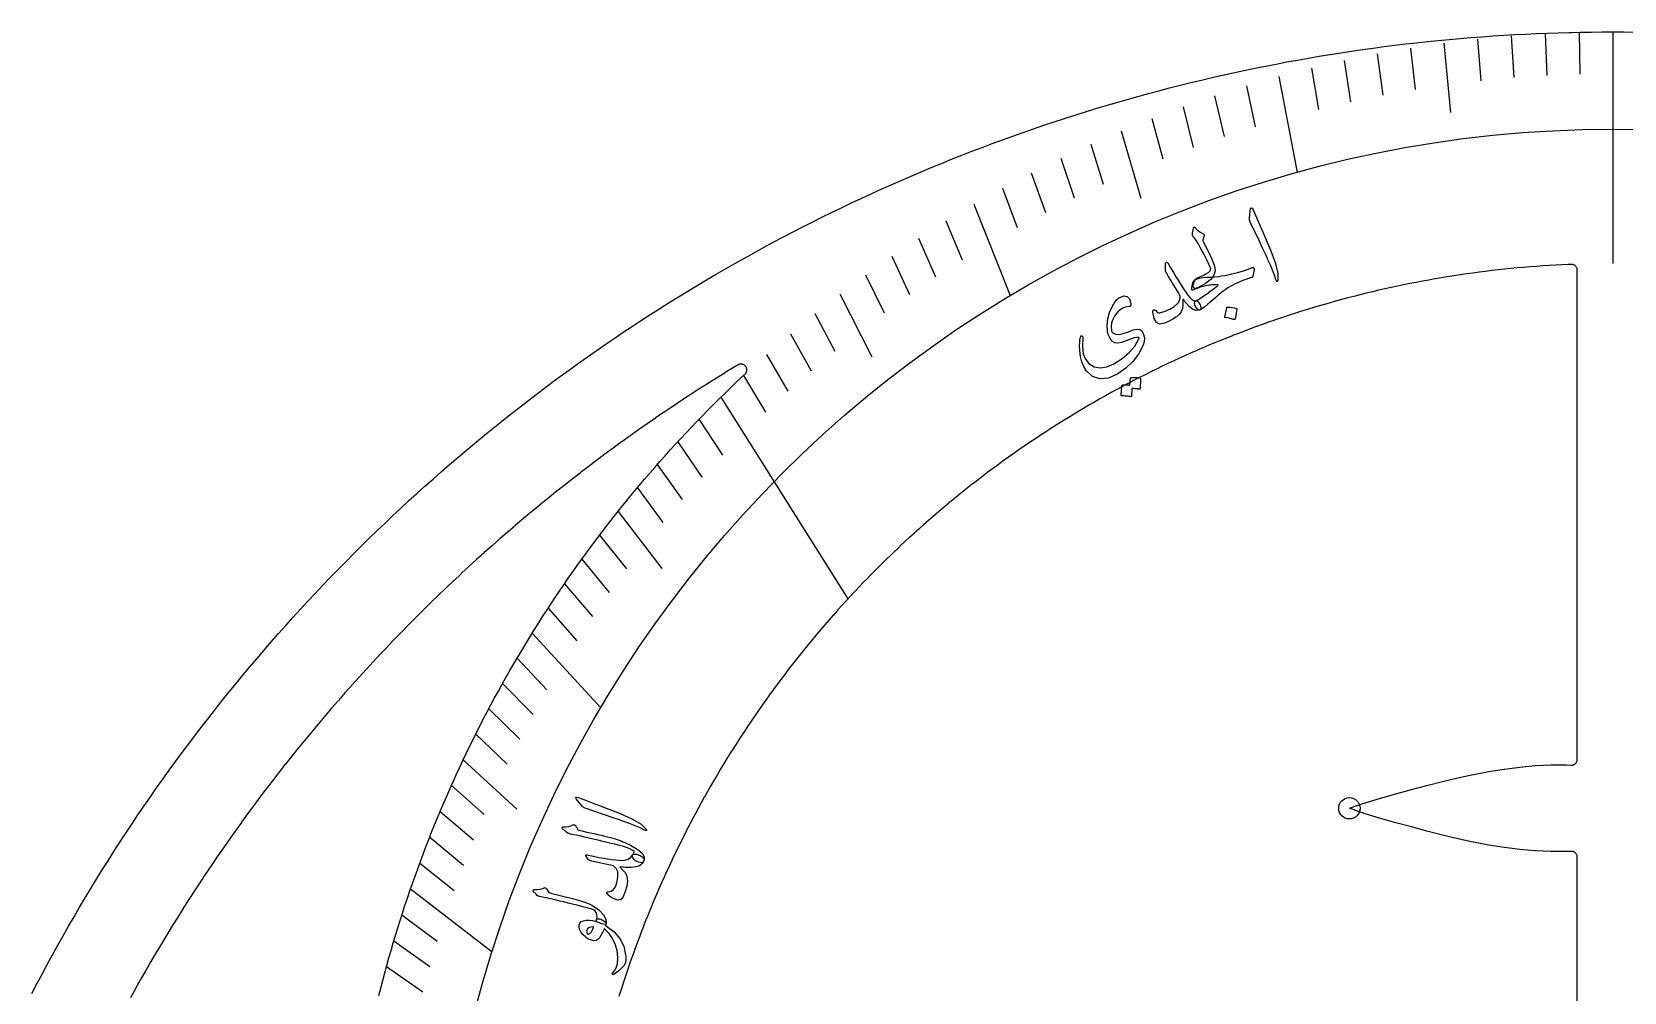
# Model space of a CAD drawing. Header units: millimetres. Extents: x -76 to 76, y -76 to 76.
# Drawn here: x -67.9 to 0.5, y 35.3 to 76.5 of the extents above; entities that cross this region are included whole.
import ezdxf

# ---------------------------------------------------------------- set-up
doc = ezdxf.new("R2010")
doc.units = ezdxf.units.MM
for name, color, linetype in [('CUT_INNER', 6, 'Continuous'), ('CUT_OUTER', 1, 'Continuous'), ('ENGRAVE', 7, 'Continuous'), ('ENGRAVE_FINE', 8, 'Continuous'), ('TEXT', 5, 'Continuous')]:
    doc.layers.add(name, color=color, linetype=linetype)

msp = doc.modelspace()

# ---------------------------------------------------------------- linework, layer by layer
at = {"layer": 'CUT_INNER'}
for points in [[(-1.53, 21.3187), (-1.53, 41.0762), (-1.5313, 41.1015), (-1.5351, 41.1265), (-1.5414, 41.151), (-1.5502, 41.1747), (-1.5613, 41.1974), (-1.5747, 41.2189), (-1.5902, 41.2389), (-1.6076, 41.2572), (-1.6267, 41.2737), (-1.6475, 41.2882), (-1.6696, 41.3005), (-1.6928, 41.3105), (-1.7169, 41.3181), (-1.7417, 41.3233), (-1.7668, 41.3259), (-1.7921, 41.3259), (-2.0001, 41.3158), (-2.0063, 41.3157), (-2.6656, 41.3162), (-2.6713, 41.3163), (-3.331, 41.3472), (-3.3363, 41.3476), (-3.9965, 41.4065), (-4.0012, 41.407), (-4.662, 41.4913), (-4.6661, 41.4919), (-5.3275, 41.5988), (-5.3311, 41.5995), (-5.993, 41.7261), (-5.996, 41.7267), (-6.6585, 41.8701), (-6.6609, 41.8707), (-7.324, 42.0278), (-7.3259, 42.0282), (-7.9895, 42.1961), (-7.9909, 42.1965), (-8.6544, 42.3724), (-9.3198, 42.5547), (-9.9852, 42.742), (-9.9865, 42.7424), (-10.6474, 42.9361), (-10.6546, 42.9384), (-11.3102, 43.174), (-11.3154, 43.1762), (-11.3102, 43.1783), (-10.6546, 43.414), (-10.6474, 43.4163), (-9.9865, 43.6099), (-9.9852, 43.6103), (-9.3214, 43.7972), (-8.6564, 43.9794), (-7.9909, 44.1558), (-7.9895, 44.1562), (-7.3259, 44.3241), (-7.324, 44.3246), (-6.6609, 44.4817), (-6.6585, 44.4822), (-5.996, 44.6256), (-5.993, 44.6262), (-5.3311, 44.7529), (-5.3275, 44.7535), (-4.6661, 44.8605), (-4.662, 44.8611), (-4.0012, 44.9454), (-3.9965, 44.9459), (-3.3363, 45.0048), (-3.331, 45.0051), (-2.6713, 45.036), (-2.6656, 45.0362), (-2.0063, 45.0367), (-2.0001, 45.0365), (-1.7921, 45.0264), (-1.7668, 45.0265), (-1.7417, 45.0291), (-1.7169, 45.0342), (-1.6928, 45.0418), (-1.6696, 45.0518), (-1.6475, 45.0641), (-1.6267, 45.0786), (-1.6076, 45.0951), (-1.5902, 45.1134), (-1.5747, 45.1335), (-1.5613, 45.1549), (-1.5502, 45.1776), (-1.5414, 45.2014), (-1.5351, 45.2259), (-1.5313, 45.2509), (-1.53, 45.2761), (-1.53, 66.2691), (-1.5313, 66.2943), (-1.535, 66.3191), (-1.5413, 66.3435), (-1.55, 66.3671), (-1.561, 66.3897), (-1.5742, 66.4111), (-1.5895, 66.4311), (-1.6068, 66.4494), (-1.6258, 66.4659), (-1.6463, 66.4804), (-1.6682, 66.4928), (-1.6913, 66.5029), (-1.7152, 66.5106), (-1.7398, 66.5159), (-1.7648, 66.5187), (-1.79, 66.5189), (-1.9183, 66.5138), (-1.9199, 66.5137), (-2.1923, 66.5012), (-2.1938, 66.5011), (-2.4662, 66.4869), (-2.4677, 66.4868), (-2.7399, 66.4709), (-2.7415, 66.4708), (-3.0136, 66.4533), (-3.0151, 66.4532), (-3.2872, 66.434), (-3.2887, 66.4338), (-3.5606, 66.4129), (-3.5621, 66.4128), (-3.8339, 66.3903), (-3.8354, 66.3901), (-4.1071, 66.3659), (-4.1086, 66.3658), (-4.3801, 66.3399), (-4.3816, 66.3397), (-4.6529, 66.3121), (-4.6544, 66.312), (-4.9256, 66.2828), (-4.9271, 66.2826), (-5.1981, 66.2517), (-5.1996, 66.2515), (-5.4703, 66.219), (-5.4719, 66.2188), (-5.7424, 66.1846), (-5.7439, 66.1844), (-6.0143, 66.1485), (-6.0158, 66.1483), (-6.2859, 66.1108), (-6.2874, 66.1105), (-6.5573, 66.0714), (-6.5588, 66.0711), (-6.8285, 66.0303), (-6.83, 66.0301), (-7.0993, 65.9876), (-7.1009, 65.9873), (-7.37, 65.9432), (-7.3715, 65.9429), (-7.6403, 65.8971), (-7.6418, 65.8969), (-7.9104, 65.8494), (-7.9119, 65.8491), (-8.1801, 65.8), (-8.1817, 65.7998), (-8.4496, 65.749), (-8.4511, 65.7487), (-8.7187, 65.6964), (-8.7202, 65.6961), (-8.9875, 65.642), (-8.989, 65.6417), (-9.256, 65.5861), (-9.2575, 65.5857), (-9.5241, 65.5284), (-9.5256, 65.5281), (-9.7919, 65.4692), (-9.7934, 65.4688), (-10.0593, 65.4083), (-10.0608, 65.4079), (-10.3263, 65.3457), (-10.3278, 65.3454), (-10.5929, 65.2816), (-10.5944, 65.2812), (-10.8592, 65.2157), (-10.8607, 65.2154), (-11.125, 65.1483), (-11.1265, 65.1479), (-11.3904, 65.0792), (-11.3919, 65.0788), (-11.6554, 65.0085), (-11.6568, 65.0081), (-11.9199, 64.9362), (-11.9214, 64.9358), (-12.184, 64.8622), (-12.1855, 64.8618), (-12.4476, 64.7867), (-12.4491, 64.7862), (-12.7108, 64.7095), (-12.7122, 64.709), (-12.9734, 64.6307), (-12.9749, 64.6302), (-13.2356, 64.5503), (-13.2371, 64.5498), (-13.4973, 64.4683), (-13.4988, 64.4678), (-13.7585, 64.3846), (-13.76, 64.3842), (-14.0192, 64.2994), (-14.0206, 64.2989), (-14.2793, 64.2126), (-14.2808, 64.2121), (-14.5389, 64.1242), (-14.5404, 64.1237), (-14.798, 64.0342), (-14.7994, 64.0337), (-15.0564, 63.9426), (-15.0579, 63.9421), (-15.3144, 63.8494), (-15.3158, 63.8489), (-15.5717, 63.7547), (-15.5732, 63.7541), (-15.8285, 63.6583), (-15.8299, 63.6578), (-16.0847, 63.5604), (-16.0861, 63.5599), (-16.3402, 63.4609), (-16.3417, 63.4604), (-16.5952, 63.3599), (-16.5966, 63.3593), (-16.8495, 63.2573), (-16.8509, 63.2567), (-17.1032, 63.1531), (-17.1046, 63.1525), (-17.3562, 63.0474), (-17.3576, 63.0468), (-17.6086, 62.9401), (-17.61, 62.9395), (-17.8604, 62.8313), (-17.8618, 62.8307), (-18.1114, 62.7209), (-18.1128, 62.7203), (-18.3618, 62.609), (-18.3632, 62.6084), (-18.6115, 62.4956), (-18.6129, 62.495), (-18.8605, 62.3807), (-18.8618, 62.38), (-19.1087, 62.2642), (-19.1101, 62.2635), (-19.3563, 62.1462), (-19.3577, 62.1455), (-19.6031, 62.0266), (-19.6045, 62.026), (-19.8492, 61.9056), (-19.8506, 61.9049), (-20.0945, 61.783), (-20.0959, 61.7824), (-20.3391, 61.659), (-20.3405, 61.6583), (-20.5829, 61.5334), (-20.5843, 61.5327), (-20.826, 61.4064), (-20.8273, 61.4057), (-21.0682, 61.2779), (-21.0696, 61.2771), (-21.3097, 61.1479), (-21.311, 61.1471), (-21.5504, 61.0164), (-21.5517, 61.0156), (-21.7902, 60.8834), (-21.7915, 60.8826), (-22.0292, 60.749), (-22.0306, 60.7482), (-22.2674, 60.6131), (-22.2688, 60.6123), (-22.5048, 60.4757), (-22.5061, 60.4749), (-22.7413, 60.3369), (-22.7426, 60.3361), (-22.977, 60.1966), (-22.9783, 60.1958), (-23.2118, 60.0549), (-23.2131, 60.0541), (-23.4457, 59.9118), (-23.447, 59.911), (-23.6787, 59.7672), (-23.68, 59.7664), (-23.9109, 59.6212), (-23.9122, 59.6204), (-24.1421, 59.4738), (-24.1434, 59.4729), (-24.3725, 59.3249), (-24.3737, 59.3241), (-24.6019, 59.1747), (-24.6032, 59.1738), (-24.8304, 59.023), (-24.8316, 59.0222), (-25.0579, 58.87), (-25.0592, 58.8691), (-25.2845, 58.7155), (-25.2858, 58.7146), (-25.5102, 58.5597), (-25.5115, 58.5588), (-25.7349, 58.4025), (-25.7362, 58.4016), (-25.9586, 58.2439), (-25.9599, 58.243), (-26.1814, 58.0839), (-26.1826, 58.083), (-26.4032, 57.9226), (-26.4044, 57.9217), (-26.6239, 57.7599), (-26.6252, 57.759), (-26.8437, 57.5958), (-26.8449, 57.5949), (-27.0625, 57.4305), (-27.0637, 57.4295), (-27.2802, 57.2637), (-27.2814, 57.2628), (-27.4969, 57.0957), (-27.4982, 57.0947), (-27.7126, 56.9263), (-27.7138, 56.9254), (-27.9273, 56.7556), (-27.9285, 56.7546), (-28.1409, 56.5836), (-28.142, 56.5826), (-28.3534, 56.4103), (-28.3546, 56.4093), (-28.5648, 56.2356), (-28.566, 56.2347), (-28.7752, 56.0597), (-28.7764, 56.0587), (-28.9845, 55.8825), (-28.9857, 55.8815), (-29.1927, 55.704), (-29.1939, 55.703), (-29.3999, 55.5243), (-29.401, 55.5233), (-29.6059, 55.3432), (-29.607, 55.3422), (-29.8107, 55.161), (-29.8119, 55.1599), (-30.0145, 54.9774), (-30.0157, 54.9764), (-30.2172, 54.7926), (-30.2183, 54.7916), (-30.4187, 54.6066), (-30.4198, 54.6056), (-30.619, 54.4193), (-30.6201, 54.4183), (-30.8182, 54.2309), (-30.8193, 54.2298), (-31.0163, 54.0411), (-31.0174, 54.0401), (-31.2131, 53.8502), (-31.2142, 53.8492), (-31.4088, 53.6581), (-31.4099, 53.657), (-31.6033, 53.4648), (-31.6044, 53.4637), (-31.7967, 53.2703), (-31.7977, 53.2692), (-31.9888, 53.0746), (-31.9899, 53.0735), (-32.1797, 52.8777), (-32.1808, 52.8766), (-32.3694, 52.6797), (-32.3705, 52.6786), (-32.5579, 52.4805), (-32.559, 52.4794), (-32.7452, 52.2801), (-32.7462, 52.279), (-32.9312, 52.0786), (-32.9323, 52.0775), (-33.116, 51.876), (-33.1171, 51.8749), (-33.2996, 51.6723), (-33.3006, 51.6711), (-33.4819, 51.4674), (-33.4829, 51.4662), (-33.6629, 51.2614), (-33.6639, 51.2602), (-33.8427, 51.0543), (-33.8437, 51.0531), (-34.0212, 50.8461), (-34.0222, 50.8449), (-34.1984, 50.6368), (-34.1994, 50.6356), (-34.3743, 50.4264), (-34.3753, 50.4252), (-34.5489, 50.2149), (-34.5499, 50.2137), (-34.7223, 50.0024), (-34.7232, 50.0012), (-34.8943, 49.7888), (-34.8952, 49.7876), (-35.065, 49.5742), (-35.0659, 49.573), (-35.2344, 49.3585), (-35.2353, 49.3573), (-35.4024, 49.1418), (-35.4034, 49.1406), (-35.5692, 48.9241), (-35.5701, 48.9228), (-35.7346, 48.7053), (-35.7355, 48.7041), (-35.8986, 48.4855), (-35.8995, 48.4843), (-36.0613, 48.2648), (-36.0622, 48.2635), (-36.2226, 48.043), (-36.2235, 48.0418), (-36.3826, 47.8203), (-36.3835, 47.819), (-36.5412, 47.5965), (-36.5421, 47.5953), (-36.6984, 47.3718), (-36.6993, 47.3706), (-36.8543, 47.1462), (-36.8552, 47.1449), (-37.0087, 46.9196), (-37.0096, 46.9183), (-37.1618, 46.692), (-37.1627, 46.6907), (-37.3135, 46.4635), (-37.3143, 46.4622), (-37.4637, 46.2341), (-37.4646, 46.2328), (-37.6126, 46.0038), (-37.6134, 46.0025), (-37.76, 45.7725), (-37.7608, 45.7712), (-37.906, 45.5404), (-37.9068, 45.5391), (-38.0506, 45.3074), (-38.0514, 45.3061), (-38.1938, 45.0734), (-38.1946, 45.0721), (-38.3355, 44.8387), (-38.3363, 44.8373), (-38.4757, 44.603), (-38.4765, 44.6017), (-38.6146, 44.3665), (-38.6153, 44.3652), (-38.7519, 44.1291), (-38.7527, 44.1278), (-38.8878, 43.8909), (-38.8886, 43.8896), (-39.0223, 43.6519), (-39.023, 43.6506), (-39.1553, 43.4121), (-39.156, 43.4107), (-39.2868, 43.1714), (-39.2875, 43.1701), (-39.4168, 42.9299), (-39.4175, 42.9286), (-39.5453, 42.6877), (-39.546, 42.6863), (-39.6724, 42.4447), (-39.6731, 42.4433), (-39.7979, 42.2008), (-39.7986, 42.1995), (-39.922, 41.9563), (-39.9227, 41.9549), (-40.0445, 41.7109), (-40.0452, 41.7096), (-40.1656, 41.4648), (-40.1663, 41.4635), (-40.2851, 41.218), (-40.2858, 41.2166), (-40.4031, 40.9705), (-40.4038, 40.9691), (-40.5196, 40.7222), (-40.5203, 40.7208), (-40.6346, 40.4732), (-40.6353, 40.4718), (-40.7481, 40.2235), (-40.7487, 40.2221), (-40.86, 39.9732), (-40.8606, 39.9718), (-40.9703, 39.7221), (-40.9709, 39.7207), (-41.0792, 39.4704), (-41.0798, 39.469), (-41.1864, 39.218), (-41.187, 39.2166), (-41.2922, 38.965), (-41.2928, 38.9635), (-41.3963, 38.7113), (-41.3969, 38.7099), (-41.499, 38.457), (-41.4995, 38.4555), (-41.6, 38.202), (-41.6006, 38.2006), (-41.6995, 37.9465), (-41.7001, 37.945), (-41.7974, 37.6903), (-41.798, 37.6889), (-41.8938, 37.4335), (-41.8943, 37.4321), (-41.9885, 37.1762), (-41.9891, 37.1747), (-42.0817, 36.9183), (-42.0822, 36.9168), (-42.1733, 36.6598), (-42.1738, 36.6583), (-42.2633, 36.4007), (-42.2638, 36.3993), (-42.3517, 36.1411), (-42.3522, 36.1397), (-42.4386, 35.881), (-42.4391, 35.8795), (-42.5238, 35.6203), (-42.5243, 35.6189), (-42.6074, 35.3591), (-42.6079, 35.3577), (-42.6895, 35.0974)], [(-53.0023, 35.136), (-52.9199, 35.4609), (-52.8354, 35.7854), (-52.749, 36.1093), (-52.6606, 36.4327), (-52.5702, 36.7556), (-52.4778, 37.0778), (-52.3834, 37.3996), (-52.2871, 37.7207), (-52.1888, 38.0412), (-52.0885, 38.3611), (-51.9863, 38.6804), (-51.8821, 38.9991), (-51.776, 39.3171), (-51.6679, 39.6345), (-51.5579, 39.9512), (-51.4459, 40.2672), (-51.332, 40.5825), (-51.2161, 40.8971), (-51.0984, 41.211), (-50.9787, 41.5242), (-50.857, 41.8366), (-50.7335, 42.1483), (-50.6081, 42.4592), (-50.4807, 42.7693), (-50.3515, 43.0787), (-50.2203, 43.3872), (-50.0873, 43.695), (-49.9524, 44.0019), (-49.8156, 44.308), (-49.6769, 44.6132), (-49.5364, 44.9176), (-49.394, 45.2211), (-49.2497, 45.5238), (-49.1036, 45.8255), (-48.9556, 46.1263), (-48.8058, 46.4263), (-48.6541, 46.7253), (-48.5007, 47.0234), (-48.3453, 47.3205), (-48.1882, 47.6166), (-48.0293, 47.9118), (-47.8685, 48.206), (-47.706, 48.4993), (-47.5416, 48.7915), (-47.3755, 49.0827), (-47.2075, 49.3729), (-47.0378, 49.662), (-46.8664, 49.9501), (-46.6931, 50.2371), (-46.5181, 50.5231), (-46.3414, 50.808), (-46.1629, 51.0918), (-45.9827, 51.3745), (-45.8007, 51.6561), (-45.617, 51.9365), (-45.4316, 52.2159), (-45.2445, 52.4941), (-45.0557, 52.7711), (-44.8652, 53.047), (-44.673, 53.3217), (-44.4791, 53.5952), (-44.2835, 53.8675), (-44.0863, 54.1386), (-43.8874, 54.4085), (-43.6869, 54.6772), (-43.4847, 54.9447), (-43.2809, 55.2109), (-43.0754, 55.4758), (-42.8684, 55.7395), (-42.6597, 56.0019), (-42.4494, 56.263), (-42.2375, 56.5228), (-42.024, 56.7813), (-41.809, 57.0385), (-41.5923, 57.2944), (-41.3741, 57.5489), (-41.1544, 57.8021), (-40.933, 58.0539), (-40.7102, 58.3044), (-40.4858, 58.5535), (-40.2599, 58.8013), (-40.0325, 59.0476), (-39.8036, 59.2925), (-39.5731, 59.5361), (-39.3412, 59.7782), (-39.1078, 60.0188), (-38.8729, 60.2581), (-38.6366, 60.4959), (-38.3988, 60.7322), (-38.1596, 60.9671), (-37.9189, 61.2005), (-37.6768, 61.4324), (-37.4333, 61.6629), (-37.2759, 61.81), (-37.2589, 61.8275), (-37.2437, 61.8466), (-37.2304, 61.8671), (-37.2192, 61.8888), (-37.2102, 61.9115), (-37.2034, 61.935), (-37.1989, 61.959), (-37.1968, 61.9833), (-37.1971, 62.0078), (-37.1998, 62.0321), (-37.2048, 62.056), (-37.2121, 62.0793), (-37.2217, 62.1017), (-37.2335, 62.1232), (-37.2472, 62.1434), (-37.2629, 62.1621), (-37.2803, 62.1792), (-37.2993, 62.1946), (-37.3197, 62.208), (-37.3414, 62.2193), (-37.364, 62.2285), (-37.3874, 62.2355), (-37.4114, 62.2401), (-37.4358, 62.2424), (-37.4602, 62.2422), (-37.4845, 62.2397), (-37.5084, 62.2348), (-37.5318, 62.2276), (-37.5543, 62.2182), (-37.5758, 62.2066), (-37.7435, 62.1054), (-37.7449, 62.1046), (-38.1239, 61.8726), (-38.1252, 61.8718), (-38.5028, 61.6376), (-38.5041, 61.6367), (-38.8803, 61.4001), (-38.8816, 61.3993), (-39.2563, 61.1604), (-39.2576, 61.1596), (-39.6308, 60.9184), (-39.6321, 60.9176), (-40.0039, 60.6741), (-40.0052, 60.6732), (-40.3754, 60.4275), (-40.3767, 60.4266), (-40.7454, 60.1786), (-40.7467, 60.1777), (-41.1139, 59.9275), (-41.1152, 59.9266), (-41.4809, 59.6741), (-41.4821, 59.6732), (-41.8462, 59.4184), (-41.8475, 59.4175), (-42.21, 59.1605), (-42.2113, 59.1596), (-42.5722, 58.9004), (-42.5735, 58.8995), (-42.9328, 58.6381), (-42.9341, 58.6372), (-43.2918, 58.3736), (-43.2931, 58.3726), (-43.6492, 58.1068), (-43.6504, 58.1059), (-44.0049, 57.8379), (-44.0061, 57.837), (-44.359, 57.5668), (-44.3602, 57.5659), (-44.7113, 57.2935), (-44.7126, 57.2926), (-45.0621, 57.0181), (-45.0633, 57.0172), (-45.4111, 56.7406), (-45.4123, 56.7396), (-45.7584, 56.4609), (-45.7596, 56.4599), (-46.1039, 56.179), (-46.1051, 56.178), (-46.4478, 55.8951), (-46.449, 55.8941), (-46.7899, 55.609), (-46.791, 55.608), (-47.1302, 55.3209), (-47.1314, 55.3199), (-47.4688, 55.0307), (-47.4699, 55.0297), (-47.8055, 54.7384), (-47.8067, 54.7373), (-48.1405, 54.444), (-48.1416, 54.443), (-48.4736, 54.1476), (-48.4748, 54.1466), (-48.805, 53.8491), (-48.8061, 53.8481), (-49.1345, 53.5487), (-49.1356, 53.5476), (-49.4621, 53.2462), (-49.4632, 53.2451), (-49.7879, 52.9417), (-49.789, 52.9406), (-50.1118, 52.6352), (-50.1129, 52.6341), (-50.4338, 52.3267), (-50.4349, 52.3256), (-50.7539, 52.0163), (-50.755, 52.0152), (-51.0722, 51.7039), (-51.0732, 51.7028), (-51.3884, 51.3895), (-51.3895, 51.3884), (-51.7028, 51.0732), (-51.7039, 51.0722), (-52.0152, 50.755), (-52.0163, 50.7539), (-52.3256, 50.4349), (-52.3267, 50.4338), (-52.6341, 50.1129), (-52.6352, 50.1118), (-52.9406, 49.789), (-52.9417, 49.7879), (-53.2451, 49.4632), (-53.2462, 49.4621), (-53.5476, 49.1356), (-53.5487, 49.1345), (-53.8481, 48.8061), (-53.8491, 48.805), (-54.1466, 48.4748), (-54.1476, 48.4736), (-54.443, 48.1416), (-54.444, 48.1405), (-54.7373, 47.8067), (-54.7384, 47.8055), (-55.0297, 47.4699), (-55.0307, 47.4688), (-55.3199, 47.1314), (-55.3209, 47.1302), (-55.608, 46.791), (-55.609, 46.7899), (-55.8941, 46.449), (-55.8951, 46.4478), (-56.178, 46.1051), (-56.179, 46.1039), (-56.4599, 45.7596), (-56.4609, 45.7584), (-56.7396, 45.4123), (-56.7406, 45.4111), (-57.0172, 45.0633), (-57.0181, 45.0621), (-57.2926, 44.7126), (-57.2935, 44.7113), (-57.5659, 44.3602), (-57.5668, 44.359), (-57.837, 44.0061), (-57.8379, 44.0049), (-58.1059, 43.6504), (-58.1068, 43.6492), (-58.3726, 43.2931), (-58.3736, 43.2918), (-58.6372, 42.9341), (-58.6381, 42.9328), (-58.8995, 42.5735), (-58.9004, 42.5722), (-59.1596, 42.2113), (-59.1605, 42.21), (-59.4175, 41.8475), (-59.4184, 41.8462), (-59.6732, 41.4821), (-59.6741, 41.4809), (-59.9266, 41.1152), (-59.9275, 41.1139), (-60.1777, 40.7467), (-60.1786, 40.7454), (-60.4266, 40.3767), (-60.4275, 40.3754), (-60.6732, 40.0052), (-60.6741, 40.0039), (-60.9176, 39.6321), (-60.9184, 39.6308), (-61.1596, 39.2576), (-61.1604, 39.2563), (-61.3993, 38.8816), (-61.4001, 38.8803), (-61.6367, 38.5041), (-61.6376, 38.5028), (-61.8718, 38.1252), (-61.8726, 38.1239), (-62.1046, 37.7449), (-62.1054, 37.7435), (-62.335, 37.3631), (-62.3358, 37.3618), (-62.5631, 36.9799), (-62.5639, 36.9786), (-62.7888, 36.5953), (-62.7896, 36.594), (-63.0122, 36.2094), (-63.013, 36.208), (-63.2332, 35.822), (-63.2339, 35.8207), (-63.4518, 35.4334), (-63.4525, 35.432), (-63.668, 35.0434)]]:
    msp.add_lwpolyline(points, dxfattribs=at)
at = {"layer": 'CUT_OUTER'}
msp.add_lwpolyline([(-67.9048, 35.2305), (-67.6873, 35.6465), (-67.4673, 36.0612), (-67.2448, 36.4745), (-67.0197, 36.8864), (-66.7921, 37.2969), (-66.562, 37.706), (-66.3294, 38.1138), (-66.0943, 38.52), (-65.8567, 38.9248), (-65.6166, 39.3282), (-65.3741, 39.7301), (-65.1291, 40.1305), (-64.8816, 40.5293), (-64.6317, 40.9267), (-64.3794, 41.3225), (-64.1246, 41.7167), (-63.8674, 42.1094), (-63.6078, 42.5005), (-63.3459, 42.89), (-63.0815, 43.2779), (-62.8148, 43.6641), (-62.5457, 44.0487), (-62.2742, 44.4316), (-62.0004, 44.8129), (-61.7243, 45.1925), (-61.4458, 45.5704), (-61.1651, 45.9465), (-60.882, 46.321), (-60.5966, 46.6937), (-60.309, 47.0646), (-60.0191, 47.4338), (-59.7269, 47.8012), (-59.4324, 48.1667), (-59.1358, 48.5305), (-58.8369, 48.8924), (-58.5358, 49.2525), (-58.2325, 49.6108), (-57.927, 49.9671), (-57.6193, 50.3216), (-57.3094, 50.6742), (-56.9974, 51.0249), (-56.6833, 51.3737), (-56.367, 51.7205), (-56.0486, 52.0654), (-55.728, 52.4083), (-55.4054, 52.7493), (-55.0807, 53.0883), (-54.7539, 53.4252), (-54.4251, 53.7602), (-54.0942, 54.0931), (-53.7613, 54.424), (-53.4263, 54.7529), (-53.0894, 55.0797), (-52.7504, 55.4044), (-52.4095, 55.727), (-52.0665, 56.0475), (-51.7217, 56.3659), (-51.3748, 56.6822), (-51.0261, 56.9964), (-50.6754, 57.3084), (-50.3228, 57.6183), (-49.9683, 57.926), (-49.6119, 58.2315), (-49.2537, 58.5348), (-48.8936, 58.8359), (-48.5317, 59.1348), (-48.1679, 59.4315), (-47.8023, 59.7259), (-47.435, 60.0181), (-47.0658, 60.308), (-46.6949, 60.5957), (-46.3222, 60.8811), (-45.9478, 61.1641), (-45.5716, 61.4449), (-45.1937, 61.7234), (-44.8142, 61.9995), (-44.4329, 62.2733), (-44.05, 62.5448), (-43.6654, 62.8139), (-43.2791, 63.0806), (-42.8912, 63.345), (-42.5018, 63.607), (-42.1107, 63.8666), (-41.718, 64.1238), (-41.3238, 64.3785), (-40.928, 64.6309), (-40.5306, 64.8808), (-40.1318, 65.1283), (-39.7314, 65.3733), (-39.3295, 65.6158), (-38.9262, 65.8559), (-38.5213, 66.0935), (-38.1151, 66.3287), (-37.7074, 66.5613), (-37.2983, 66.7914), (-36.8877, 67.019), (-36.4758, 67.2441), (-36.0625, 67.4666), (-35.6479, 67.6866), (-35.2319, 67.9041), (-34.8146, 68.119), (-34.3959, 68.3313), (-33.976, 68.5411), (-33.5548, 68.7483), (-33.1324, 68.9529), (-32.7087, 69.1549), (-32.2837, 69.3542), (-31.8576, 69.551), (-31.4302, 69.7452), (-31.0017, 69.9367), (-30.572, 70.1256), (-30.1411, 70.3119), (-29.7091, 70.4955), (-29.276, 70.6765), (-28.8418, 70.8548), (-28.4065, 71.0304), (-27.9701, 71.2034), (-27.5327, 71.3737), (-27.0942, 71.5413), (-26.6547, 71.7062), (-26.2143, 71.8684), (-25.7728, 72.0279), (-25.3304, 72.1846), (-24.887, 72.3387), (-24.4426, 72.4901), (-23.9974, 72.6387), (-23.5512, 72.7845), (-23.1042, 72.9277), (-22.6563, 73.0681), (-22.2075, 73.2057), (-21.7579, 73.3406), (-21.3075, 73.4727), (-20.8563, 73.6021), (-20.4043, 73.7287), (-19.9515, 73.8525), (-19.498, 73.9735), (-19.0437, 74.0917), (-18.5887, 74.2072), (-18.133, 74.3199), (-17.6767, 74.4297), (-17.2197, 74.5368), (-16.762, 74.641), (-16.3037, 74.7425), (-15.8448, 74.8411), (-15.3853, 74.9369), (-14.9252, 75.0299), (-14.4645, 75.1201), (-14.0033, 75.2074), (-13.5416, 75.2919), (-13.0793, 75.3736), (-12.6166, 75.4524), (-12.1534, 75.5284), (-11.6897, 75.6016), (-11.2256, 75.6719), (-10.7611, 75.7393), (-10.2962, 75.8039), (-9.8309, 75.8657), (-9.3652, 75.9246), (-8.8991, 75.9806), (-8.4328, 76.0338), (-7.9661, 76.0841), (-7.4991, 76.1316), (-7.0318, 76.1761), (-6.5643, 76.2178), (-6.0965, 76.2567), (-5.6285, 76.2927), (-5.1602, 76.3258), (-4.6918, 76.356), (-4.2232, 76.3833), (-3.7544, 76.4078), (-3.2855, 76.4294), (-2.8165, 76.4481), (-2.3474, 76.464), (-1.8782, 76.4769), (-1.7582, 76.4795), (-1.4081, 76.487), (-0.9388, 76.4942), (-0.4694, 76.4986), (0, 76.5), (0.4694, 76.4986), (0.9388, 76.4942)], dxfattribs=at)
at = {"layer": 'ENGRAVE'}
for points in [[(0, 76.5), (0, 66.555)], [(-14.3493, 74.5822), (-13.5577, 70.4677)], [(-27.4452, 69.1071), (-25.885, 65.1785)], [(-38.3127, 60.8171), (-32.8579, 52.1583)], [(-46.413, 50.6931), (-43.4738, 47.4829)], [(-51.6409, 39.7127), (-48.1333, 37.0153)]]:
    msp.add_lwpolyline(points, dxfattribs=at)
for centre, radius in [((0, 21.8604), 50.4627), ((-11.3163, 43.1762), 0.459)]:
    msp.add_circle(centre, radius, dxfattribs=at)
at = {"layer": 'ENGRAVE_FINE'}
for points in [[(-7.2566, 76.016), (-6.9729, 73.0437)], [(-5.8132, 76.1899), (-5.677, 74.4041)], [(-4.3646, 76.3254), (-4.2624, 74.5377)], [(-2.9119, 76.4224), (-2.8438, 74.6333)], [(-1.4566, 76.4806), (-1.4225, 74.6908)], [(-11.5421, 75.267), (-11.2702, 73.4942)], [(-10.1223, 75.5542), (-9.8843, 73.7774)], [(-8.6934, 75.804), (-8.4892, 74.0236)], [(-12.9515, 74.9428), (-12.6459, 73.1746)], [(-15.7343, 74.1855), (-15.3616, 72.4281)], [(-18.4615, 73.2867), (-18.022, 71.5422)], [(-17.1054, 73.7535), (-16.6993, 72.0022)], [(-19.8014, 72.7858), (-19.3287, 71.0485)], [(-21.124, 72.2515), (-20.2812, 69.3686)], [(-22.4285, 71.6846), (-21.89, 69.9634)], [(-24.9788, 70.4561), (-24.3751, 68.7531)], [(-23.7137, 71.0859), (-23.1425, 69.3735)], [(-26.2229, 69.7962), (-25.5868, 68.1031)], [(-28.6447, 68.3896), (-27.9445, 66.7177)], [(-29.8209, 67.6447), (-29.0889, 65.9842)], [(-30.9729, 66.8733), (-30.2094, 65.2247)], [(-32.1002, 66.0765), (-31.3053, 64.4403)], [(-33.2021, 65.2552), (-31.8249, 62.5486)], [(-34.278, 64.4104), (-33.4212, 62.8005)], [(-35.3275, 63.5432), (-34.4401, 61.9472)], [(-36.35, 62.6546), (-35.4324, 61.0729)], [(-37.3452, 61.7455), (-36.3975, 60.1787)], [(-39.2521, 59.8704), (-38.2453, 58.3346)], [(-40.1632, 58.9063), (-39.1272, 57.3869)], [(-41.0458, 57.926), (-39.981, 56.4233)], [(-41.8996, 56.9305), (-40.8063, 55.4449)], [(-42.7245, 55.9207), (-40.8539, 53.4723)], [(-43.5204, 54.8977), (-42.371, 53.4479)], [(-44.2872, 53.8625), (-43.1103, 52.4312)], [(-45.0249, 52.816), (-43.8209, 51.4036)], [(-45.7335, 51.7592), (-44.5027, 50.3662)], [(-47.0635, 49.6185), (-45.7803, 48.2656)], [(-47.6852, 48.5365), (-46.3763, 47.2043)], [(-48.2781, 47.4478), (-46.9439, 46.1367)], [(-48.8424, 46.3535), (-47.4834, 45.0638)], [(-49.3783, 45.2542), (-47.07, 43.1387)], [(-49.8861, 44.1509), (-48.4787, 42.9053)], [(-50.366, 43.0443), (-48.935, 41.8213)], [(-50.8182, 41.9353), (-49.3641, 40.7353)], [(-51.2431, 40.8245), (-49.7662, 39.6479)], [(-52.012, 38.6007), (-50.4911, 37.472)], [(-52.3568, 37.4891), (-50.8145, 36.3848)], [(-52.6755, 36.3786), (-51.1124, 35.2991)]]:
    msp.add_lwpolyline(points, dxfattribs=at)
at = {"layer": 'TEXT'}
for points in [[(-15.5804, 68.8025), (-15.5625, 68.9022), (-15.5353, 68.9441), (-15.4991, 68.9282), (-15.4539, 68.8544), (-14.9778, 67.7698), (-14.6902, 67.1024), (-14.4977, 66.5571), (-14.3984, 66.1347), (-14.3914, 65.8352), (-14.399, 65.808), (-14.4082, 65.7917), (-14.4191, 65.7862), (-14.4318, 65.7915), (-14.444, 65.8024), (-14.4554, 65.818), (-14.4658, 65.8383), (-14.4753, 65.8633), (-14.5404, 66.0613), (-14.6185, 66.2683), (-14.7098, 66.4843), (-14.8144, 66.7092), (-14.8406, 66.7683), (-14.9133, 66.9274), (-15.0327, 67.1863), (-15.1992, 67.5448), (-15.5786, 68.3364), (-15.5957, 68.3795), (-15.6069, 68.4208), (-15.6122, 68.4603), (-15.6115, 68.4979)], [(-17.2929, 66.4072), (-17.3531, 66.5322), (-17.418, 66.6632), (-17.4875, 66.8001), (-17.5618, 66.9429), (-17.6413, 67.092), (-17.7267, 67.2479), (-17.8178, 67.4105), (-17.9149, 67.5799), (-18.0431, 67.7415), (-18.0531, 67.7653), (-18.0592, 67.7894), (-18.0614, 67.8138), (-18.0595, 67.8384), (-18.0577, 67.8514), (-18.0545, 67.8688), (-18.05, 67.8906), (-18.0442, 67.9168), (-18.0374, 67.9476), (-18.0301, 67.983), (-18.0222, 68.0233), (-18.0138, 68.0682), (-18.0104, 68.0831), (-18.0039, 68.0953), (-17.9944, 68.1048), (-17.9818, 68.1116), (-17.97, 68.1136), (-17.9582, 68.1105), (-17.9465, 68.1021), (-17.9348, 68.0886), (-17.8681, 68.0128), (-17.7897, 67.9448), (-17.6996, 67.8844), (-17.5979, 67.8316), (-17.5714, 67.816), (-17.5561, 67.7961), (-17.5519, 67.772), (-17.5588, 67.7436), (-17.607, 67.5756), (-17.6087, 67.5565), (-17.6055, 67.5336), (-17.5975, 67.5067), (-17.5846, 67.4759), (-17.3639, 67.0562), (-17.2082, 66.7107), (-17.1166, 66.4398), (-17.0888, 66.2436), (-17.1358, 66.0575), (-17.271, 65.8772), (-17.4941, 65.7019), (-17.8047, 65.5303), (-17.9283, 65.4875), (-18.0035, 65.5008), (-18.0303, 65.5704), (-18.0083, 65.6965), (-18.0027, 65.7143), (-17.9973, 65.7316), (-17.9919, 65.7486), (-17.9868, 65.7652), (-17.9818, 65.7813), (-17.977, 65.7971), (-17.9723, 65.8125), (-17.9678, 65.8275), (-17.9541, 65.8581), (-17.9334, 65.8844), (-17.9057, 65.9064), (-17.8709, 65.9241), (-17.7114, 65.9943), (-17.573, 66.0619), (-17.4558, 66.1271), (-17.3598, 66.19), (-17.3093, 66.2352), (-17.2813, 66.2865), (-17.2758, 66.3438), (-17.2929, 66.4072)], [(-17.9146, 64.9542), (-17.8763, 64.9519), (-17.8408, 64.938), (-17.8083, 64.9123), (-17.7788, 64.8751), (-17.7492, 64.8261), (-17.7266, 64.7769), (-17.711, 64.7274), (-17.7023, 64.6776), (-17.7012, 64.6325), (-17.7085, 64.5969), (-17.7242, 64.5708), (-17.7484, 64.5543), (-17.8942, 64.5368), (-18.0415, 64.5841), (-18.1905, 64.6964), (-18.3413, 64.8738), (-18.3646, 64.9055), (-18.3848, 64.933), (-18.4019, 64.9563), (-18.4159, 64.9754), (-18.4267, 64.9902), (-18.4345, 65.0008), (-18.4392, 65.0071), (-18.4407, 65.0092), (-18.4529, 65.0194), (-18.4611, 65.0202), (-18.4652, 65.0115), (-18.4653, 64.9935), (-18.4671, 64.7917), (-18.4929, 64.6228), (-18.5425, 64.4865), (-18.6163, 64.3828), (-18.7406, 64.2729), (-18.8971, 64.1691), (-19.0858, 64.0711), (-19.3068, 63.9785), (-19.4731, 63.9572), (-19.6037, 64.0309), (-19.6985, 64.2001), (-19.7567, 64.4652), (-19.7579, 64.4998), (-19.7528, 64.528), (-19.7414, 64.5499), (-19.7237, 64.5653), (-19.7027, 64.5727), (-19.6811, 64.5704), (-19.659, 64.5584), (-19.6365, 64.5366), (-19.5884, 64.4902), (-19.5418, 64.4596), (-19.4966, 64.445), (-19.4528, 64.4461), (-19.2325, 64.5078), (-19.0352, 64.5923), (-18.8604, 64.7), (-18.708, 64.831), (-18.649, 64.9046), (-18.6096, 64.9864), (-18.5901, 65.0767), (-18.5903, 65.1755), (-18.6095, 65.2141), (-18.6601, 65.3013), (-18.7422, 65.4373), (-18.856, 65.6217), (-18.9162, 65.7207), (-18.9704, 65.8102), (-19.0186, 65.8901), (-19.0607, 65.9605), (-19.0968, 66.0208), (-19.1268, 66.0702), (-19.1509, 66.1088), (-19.169, 66.1365), (-19.193, 66.1805), (-19.2096, 66.2212), (-19.2187, 66.2585), (-19.2203, 66.2926), (-19.2185, 66.3365), (-19.2166, 66.3774), (-19.2148, 66.4154), (-19.213, 66.4504), (-19.2115, 66.4823), (-19.2107, 66.5109), (-19.2105, 66.5364), (-19.211, 66.5586), (-19.2095, 66.5773), (-19.2036, 66.5919), (-19.1933, 66.6025), (-19.1786, 66.6092), (-19.1597, 66.6101), (-19.1434, 66.6059), (-19.1297, 66.5967), (-19.1185, 66.5825), (-18.9941, 66.368), (-18.8741, 66.1656), (-18.7587, 65.9753), (-18.6477, 65.7972), (-18.5414, 65.631), (-18.4401, 65.4768), (-18.3438, 65.3345), (-18.2525, 65.2041), (-18.1589, 65.0859), (-18.0714, 65.0048), (-17.99, 64.9609), (-17.9146, 64.9542)], [(-17.4606, 65.9693), (-17.3364, 65.9711), (-17.2092, 65.9776), (-17.0787, 65.9889), (-16.9452, 66.005), (-16.8089, 66.0252), (-16.6703, 66.0491), (-16.5293, 66.0766), (-16.3861, 66.1078), (-16.1115, 66.173), (-15.8718, 66.2399), (-15.6669, 66.3092), (-15.4968, 66.3812), (-15.478, 66.3877), (-15.4611, 66.3885), (-15.446, 66.3835), (-15.4328, 66.3729), (-15.4223, 66.3583), (-15.4157, 66.3419), (-15.4128, 66.3234), (-15.4137, 66.3031), (-15.4654, 66.015), (-15.4719, 65.991), (-15.4847, 65.9725), (-15.5038, 65.9594), (-15.5292, 65.9517), (-15.8903, 65.83), (-16.2248, 65.6826), (-16.5323, 65.5103), (-16.8123, 65.3136), (-16.8276, 65.3023), (-16.8534, 65.2815), (-16.8894, 65.2512), (-16.9357, 65.2114), (-16.9923, 65.1619), (-17.059, 65.1029), (-17.1357, 65.0342), (-17.2225, 64.9558), (-17.3911, 64.8063), (-17.5346, 64.6894), (-17.6536, 64.6053), (-17.7484, 64.5543), (-17.7774, 64.5533), (-17.812, 64.5721), (-17.8525, 64.6106), (-17.8986, 64.6689), (-17.9541, 64.7716), (-17.9746, 64.8536), (-17.9599, 64.9151), (-17.9102, 64.9561), (-17.8272, 65.0009), (-17.7127, 65.074), (-17.5662, 65.1753), (-17.3876, 65.3044), (-17.2973, 65.3696), (-17.2182, 65.4267), (-17.1503, 65.4757), (-17.0935, 65.5165), (-17.0483, 65.5492), (-17.0149, 65.5737), (-16.9935, 65.5899), (-16.9839, 65.598), (-16.9806, 65.6017), (-16.9776, 65.6049), (-16.9752, 65.6077), (-16.9731, 65.6099), (-16.9713, 65.6118), (-16.9693, 65.6133), (-16.9673, 65.6146), (-16.9651, 65.6156), (-16.954, 65.6277), (-16.9513, 65.6364), (-16.957, 65.642), (-16.971, 65.6443), (-17.0308, 65.6483), (-17.0926, 65.6492), (-17.1565, 65.647), (-17.2225, 65.6417), (-17.2905, 65.6334), (-17.3609, 65.6226), (-17.4334, 65.6091), (-17.5082, 65.593), (-17.5812, 65.5757), (-17.6526, 65.557), (-17.7224, 65.5368), (-17.7908, 65.5152), (-17.8569, 65.4921), (-17.9201, 65.4674), (-17.9804, 65.4413), (-18.0378, 65.4137), (-18.0539, 65.4093), (-18.0666, 65.4108), (-18.076, 65.4184), (-18.0819, 65.4319), (-18.0844, 65.4592), (-18.085, 65.4866), (-18.0837, 65.5141), (-18.0805, 65.5418), (-18.0759, 65.5701), (-18.0703, 65.5994), (-18.0639, 65.6297), (-18.0565, 65.6611), (-18.0374, 65.7226), (-18.0138, 65.7736), (-17.9858, 65.814), (-17.9535, 65.8438), (-17.8621, 65.8959), (-17.7494, 65.9343), (-17.6155, 65.9588), (-17.4606, 65.9693)], [(-20.7809, 64.7091), (-20.9452, 64.6869), (-21.104, 64.6112), (-21.2565, 64.4821), (-21.4021, 64.2998), (-21.4798, 64.156), (-21.5287, 64.0062), (-21.549, 63.8505), (-21.5407, 63.6891), (-21.5331, 63.6598), (-21.5196, 63.6323), (-21.5002, 63.6064), (-21.4749, 63.5822), (-21.3603, 63.5254), (-21.2118, 63.5142), (-21.0291, 63.5481), (-20.8119, 63.6267), (-20.5984, 63.7053), (-20.4315, 63.7379), (-20.3115, 63.725), (-20.2386, 63.6671), (-20.1581, 63.5109), (-20.1204, 63.3554), (-20.1252, 63.2006), (-20.1723, 63.0464), (-20.3755, 62.6731), (-20.6235, 62.3463), (-20.9173, 62.0648), (-21.2579, 61.8275), (-21.6692, 61.643), (-22.0323, 61.6041), (-22.3497, 61.7122), (-22.6218, 61.9691), (-22.7238, 62.1368), (-22.8041, 62.3359), (-22.8624, 62.5668), (-22.898, 62.8295), (-22.9017, 62.906), (-22.9034, 62.9808), (-22.903, 63.054), (-22.9006, 63.1255), (-22.8959, 63.1958), (-22.889, 63.2653), (-22.8798, 63.3339), (-22.8684, 63.4017), (-22.8589, 63.4323), (-22.8452, 63.4501), (-22.8273, 63.4552), (-22.8051, 63.4475), (-22.787, 63.4327), (-22.7747, 63.4147), (-22.7683, 63.3935), (-22.7677, 63.3692), (-22.7873, 62.9944), (-22.7496, 62.6864), (-22.6565, 62.4449), (-22.5092, 62.2694), (-22.2732, 62.1294), (-22.0154, 62.0804), (-21.7352, 62.1218), (-21.4313, 62.253), (-21.0731, 62.48), (-20.7749, 62.7336), (-20.5361, 63.0152), (-20.3564, 63.3259), (-20.3477, 63.349), (-20.349, 63.3671), (-20.3604, 63.3802), (-20.3819, 63.3885), (-20.4526, 63.3885), (-20.5632, 63.3634), (-20.7134, 63.3129), (-20.903, 63.2365), (-21.0997, 63.1656), (-21.2629, 63.1366), (-21.3929, 63.15), (-21.4899, 63.206), (-21.566, 63.2916), (-21.6266, 63.3912), (-21.6717, 63.5051), (-21.7011, 63.6332), (-21.7206, 63.9046), (-21.6927, 64.1777), (-21.6167, 64.4524), (-21.4922, 64.7285), (-21.4563, 64.7969), (-21.4192, 64.8591), (-21.3809, 64.9151), (-21.3415, 64.9648), (-21.3015, 65.0085), (-21.2611, 65.0461), (-21.2206, 65.0778), (-21.1798, 65.1035), (-21.0038, 65.1702), (-20.8655, 65.1478), (-20.7652, 65.0369), (-20.7025, 64.8378), (-20.6987, 64.7779), (-20.7104, 64.7365), (-20.7378, 64.7135), (-20.7809, 64.7091)], [(-16.5875, 64.6678), (-16.5842, 64.6756), (-16.5779, 64.6819), (-16.5685, 64.6868), (-16.556, 64.6903), (-16.4574, 64.6877), (-16.3608, 64.6752), (-16.2662, 64.6527), (-16.1736, 64.6202), (-16.1634, 64.6138), (-16.157, 64.6059), (-16.1544, 64.5966), (-16.1556, 64.5858), (-16.2295, 64.1664), (-16.2339, 64.1553), (-16.2429, 64.1496), (-16.2564, 64.1493), (-16.2744, 64.1543), (-16.29, 64.1586), (-16.3144, 64.1647), (-16.3475, 64.1725), (-16.3894, 64.1821), (-16.4406, 64.1932), (-16.5017, 64.2056), (-16.5727, 64.2192), (-16.6537, 64.2339), (-16.665, 64.2372), (-16.672, 64.2423), (-16.6746, 64.249), (-16.6729, 64.2574)], [(-20.7146, 61.6349), (-20.7123, 61.6429), (-20.7069, 61.6498), (-20.6983, 61.6556), (-20.6866, 61.6604), (-20.6384, 61.6654), (-20.5907, 61.6681), (-20.5434, 61.6685), (-20.4966, 61.6666), (-20.4498, 61.6622), (-20.4028, 61.6552), (-20.3554, 61.6457), (-20.3078, 61.6336), (-20.2969, 61.628), (-20.2894, 61.62), (-20.2851, 61.6097), (-20.284, 61.5971), (-20.3107, 61.1723), (-20.3137, 61.1653), (-20.3215, 61.1612), (-20.334, 61.1602), (-20.3512, 61.1621), (-20.3641, 61.1655), (-20.384, 61.1689), (-20.4109, 61.1723), (-20.4449, 61.1758), (-20.4864, 61.1795), (-20.5357, 61.1835), (-20.5929, 61.1877), (-20.6579, 61.1921), (-20.6774, 60.8609), (-20.6802, 60.8495), (-20.6882, 60.8428), (-20.7013, 60.841), (-20.7194, 60.844), (-20.7351, 60.8465), (-20.7596, 60.8499), (-20.7928, 60.854), (-20.8347, 60.8589), (-20.8859, 60.8642), (-20.9469, 60.8698), (-21.0176, 60.8754), (-21.0982, 60.8811), (-21.1079, 60.8841), (-21.114, 60.889), (-21.1167, 60.8957), (-21.1159, 60.9044), (-21.0859, 61.3194), (-21.0837, 61.3274), (-21.0783, 61.3343), (-21.0698, 61.3402), (-21.0582, 61.3451), (-21.0183, 61.3515), (-20.9784, 61.3555), (-20.9385, 61.3571), (-20.8987, 61.3562), (-20.859, 61.3532), (-20.8197, 61.3483), (-20.7807, 61.3415), (-20.742, 61.3328)], [(-44.4726, 43.5052), (-44.5315, 43.5877), (-44.5425, 43.6364), (-44.5058, 43.6512), (-44.4214, 43.632), (-43.3127, 43.2149), (-42.6343, 42.9545), (-42.1096, 42.7113), (-41.738, 42.4872), (-41.5188, 42.283), (-41.5046, 42.2586), (-41.4994, 42.2406), (-41.5031, 42.229), (-41.5158, 42.2237), (-41.5321, 42.2225), (-41.5512, 42.2252), (-41.573, 42.232), (-41.5975, 42.2427), (-41.7847, 42.3344), (-41.9874, 42.4231), (-42.2057, 42.5087), (-42.4397, 42.5909), (-42.5003, 42.6135), (-42.6649, 42.6726), (-42.9335, 42.768), (-43.3064, 42.8994), (-44.1379, 43.1809), (-44.1806, 43.1988), (-44.218, 43.2196), (-44.2499, 43.2434), (-44.2764, 43.2702)], [(-45.0959, 42.2799), (-45.1132, 42.2978), (-45.1232, 42.3158), (-45.1259, 42.334), (-45.1212, 42.3524), (-45.1118, 42.3665), (-45.0982, 42.3767), (-45.0805, 42.3829), (-45.0587, 42.3851), (-44.9512, 42.3853), (-44.8504, 42.3981), (-44.7564, 42.4235), (-44.669, 42.4615), (-44.6339, 42.4708), (-44.6018, 42.4664), (-44.5728, 42.4481), (-44.5469, 42.4161), (-44.5347, 42.3966), (-44.5227, 42.3767), (-44.5107, 42.3566), (-44.4989, 42.3362), (-44.4871, 42.3158), (-44.4752, 42.2957), (-44.4631, 42.2759), (-44.4509, 42.2564), (-44.4073, 42.2395), (-44.2792, 42.2064), (-44.0667, 42.1567), (-43.7698, 42.0901), (-43.6067, 42.0536), (-43.4538, 42.0182), (-43.3114, 41.984), (-43.1792, 41.9511), (-43.0578, 41.9193), (-42.9475, 41.8886), (-42.8484, 41.859), (-42.7603, 41.8305), (-42.6781, 41.8018), (-42.5967, 41.7714), (-42.5161, 41.7393), (-42.4362, 41.7056), (-42.3568, 41.6701), (-42.2777, 41.6328), (-42.1987, 41.5936), (-42.12, 41.5525), (-41.8644, 41.3969), (-41.6936, 41.2456), (-41.6076, 41.0988), (-41.606, 40.9562), (-41.6309, 40.8975), (-41.669, 40.859), (-41.7203, 40.8407), (-41.785, 40.8424), (-41.8541, 40.8596), (-41.919, 40.8878), (-41.9795, 40.9269), (-42.0357, 40.977), (-42.0837, 41.0319), (-42.1111, 41.0814), (-42.1177, 41.1253), (-42.1038, 41.1638), (-42.0886, 41.1915), (-42.075, 41.2163), (-42.0631, 41.2383), (-42.0528, 41.2575), (-42.0445, 41.2743), (-42.0387, 41.2894), (-42.0354, 41.3026), (-42.0345, 41.3141), (-42.0905, 41.3635), (-42.1863, 41.4158), (-42.3219, 41.4708), (-42.4974, 41.5284), (-42.6033, 41.5592), (-42.7254, 41.5928), (-42.8638, 41.6292), (-43.0185, 41.6683), (-43.1897, 41.7104), (-43.3775, 41.7558), (-43.5819, 41.8045), (-43.8031, 41.8564), (-44.0196, 41.9063), (-44.2101, 41.9495), (-44.3746, 41.986), (-44.5129, 42.0159), (-44.625, 42.0395), (-44.7107, 42.0573), (-44.77, 42.0693), (-44.8028, 42.0755), (-44.8442, 42.0869), (-44.8854, 42.1059), (-44.9266, 42.1324), (-44.9676, 42.1665), (-44.9871, 42.1858), (-45.0056, 42.2037), (-45.0231, 42.2201), (-45.0397, 42.235), (-45.0552, 42.2484), (-45.0698, 42.2604), (-45.0833, 42.2709), (-45.0959, 42.2799)], [(-41.6036, 40.9499), (-41.6481, 40.8665), (-41.6977, 40.7989), (-41.7526, 40.747), (-41.8127, 40.711), (-41.9666, 40.6629), (-42.1579, 40.6379), (-42.3869, 40.6359), (-42.6535, 40.6568), (-42.5307, 40.5356), (-42.4383, 40.4288), (-42.3763, 40.3363), (-42.3448, 40.258), (-42.3257, 40.0497), (-42.3493, 39.8298), (-42.4154, 39.5978), (-42.5237, 39.353), (-42.5697, 39.29), (-42.6301, 39.2519), (-42.705, 39.2386), (-42.7945, 39.2502), (-42.8918, 39.2831), (-42.9904, 39.3337), (-43.0902, 39.4021), (-43.1911, 39.4885), (-43.2038, 39.5027), (-43.2117, 39.5175), (-43.2148, 39.5329), (-43.2131, 39.549), (-43.2051, 39.5669), (-43.1929, 39.5793), (-43.1764, 39.5861), (-43.1558, 39.5873), (-43.0282, 39.6135), (-42.9229, 39.6878), (-42.8396, 39.8102), (-42.7779, 39.9807), (-42.7331, 40.2351), (-42.7415, 40.4407), (-42.8039, 40.5979), (-42.9208, 40.7065), (-43.8645, 40.9023), (-43.9069, 40.9134), (-43.9424, 40.9281), (-43.9711, 40.9466), (-43.993, 40.9687), (-44.0921, 41.1028), (-44.1046, 41.1214), (-44.1125, 41.1372), (-44.1156, 41.1503), (-44.114, 41.1607), (-44.1019, 41.1705), (-44.0816, 41.1747), (-44.0533, 41.1733), (-44.017, 41.1664), (-43.7769, 41.1143), (-43.5545, 41.069), (-43.3496, 41.0308), (-43.1623, 40.9995), (-42.9928, 40.9747), (-42.8413, 40.956), (-42.7078, 40.9434), (-42.5922, 40.937), (-42.4341, 40.9491), (-42.2998, 40.9917), (-42.1891, 41.0646), (-42.1018, 41.1681), (-42.075, 41.1961), (-42.037, 41.2112), (-41.9877, 41.2132), (-41.9272, 41.2021), (-41.897, 41.1927), (-41.8669, 41.1821), (-41.8371, 41.1703), (-41.8075, 41.1573), (-41.7784, 41.1425), (-41.7499, 41.1255), (-41.7222, 41.1063), (-41.6952, 41.0848), (-41.6478, 41.0417), (-41.6168, 41.0049), (-41.602, 40.9743), (-41.6036, 40.9499)], [(-46.185, 39.4246), (-46.2462, 39.4844), (-46.2949, 39.5314), (-46.3312, 39.5655), (-46.3549, 39.5868), (-46.3694, 39.6018), (-46.378, 39.6173), (-46.3806, 39.6333), (-46.3772, 39.6496), (-46.3677, 39.666), (-46.3537, 39.6773), (-46.3352, 39.6834), (-46.3123, 39.6844), (-46.2009, 39.6866), (-46.0961, 39.6999), (-45.9979, 39.7244), (-45.9063, 39.7599), (-45.878, 39.7688), (-45.8517, 39.7643), (-45.8274, 39.7463), (-45.805, 39.7151), (-45.7059, 39.5583), (-45.6409, 39.5411), (-45.5771, 39.5244), (-45.5144, 39.5082), (-45.4528, 39.4923), (-45.3923, 39.4768), (-45.333, 39.4618), (-45.2748, 39.4472), (-45.2177, 39.433), (-44.6897, 39.3003), (-44.2814, 39.185), (-43.9926, 39.0879), (-43.823, 39.0095), (-43.5406, 38.8023), (-43.35, 38.6028), (-43.2508, 38.4105), (-43.2432, 38.225), (-43.2449, 38.2206), (-43.2466, 38.2162), (-43.2482, 38.2118), (-43.2499, 38.2074), (-43.2851, 38.1907), (-43.3495, 38.1957), (-43.4429, 38.2224), (-43.5654, 38.2707), (-43.6095, 38.2921), (-43.638, 38.3171), (-43.6509, 38.3459), (-43.6483, 38.3783), (-43.6281, 38.5), (-43.6334, 38.6099), (-43.6642, 38.7081), (-43.7207, 38.7947), (-43.8161, 38.8273), (-43.9256, 38.8618), (-44.0493, 38.8982), (-44.187, 38.9364), (-44.3382, 38.9765), (-44.5022, 39.0184), (-44.6791, 39.0622), (-44.8688, 39.1078), (-45.0547, 39.1539), (-45.222, 39.1946), (-45.3708, 39.23), (-45.5009, 39.2602), (-45.6122, 39.2858), (-45.7044, 39.3073), (-45.7776, 39.3248), (-45.8316, 39.3384), (-46.1058, 39.3891), (-46.1317, 39.3972), (-46.1535, 39.4059), (-46.1713, 39.415), (-46.185, 39.4246)], [(-43.227, 38.1181), (-42.8947, 37.876), (-42.6474, 37.5889), (-42.484, 37.2573), (-42.4032, 36.8808), (-42.399, 36.831), (-42.3965, 36.7823), (-42.3958, 36.735), (-42.3968, 36.6888), (-42.3998, 36.6443), (-42.4049, 36.6018), (-42.4121, 36.5613), (-42.4215, 36.5227), (-42.4675, 36.4343), (-42.5607, 36.328), (-42.701, 36.2032), (-42.8881, 36.0593), (-42.9127, 36.0453), (-42.934, 36.0393), (-42.9521, 36.0413), (-42.9668, 36.0513), (-42.9759, 36.0659), (-42.9771, 36.0815), (-42.9703, 36.0981), (-42.9556, 36.1157), (-42.8256, 36.2874), (-42.7523, 36.504), (-42.7351, 36.7665), (-42.7731, 37.0758), (-42.8474, 37.3454), (-42.9603, 37.5886), (-43.1122, 37.8054), (-43.3037, 37.9957), (-43.3121, 37.9979), (-43.3195, 37.9978), (-43.3259, 37.9954), (-43.3311, 37.9908), (-43.3966, 37.8417), (-43.4623, 37.7183), (-43.5285, 37.6207), (-43.5953, 37.549), (-43.675, 37.5034), (-43.7673, 37.4899), (-43.8725, 37.5085), (-43.9903, 37.5594), (-44.0054, 37.5676), (-44.0206, 37.5766), (-44.0359, 37.5861), (-44.0512, 37.5964), (-44.0669, 37.6074), (-44.0833, 37.6192), (-44.1003, 37.632), (-44.1179, 37.6456), (-44.2283, 37.745), (-44.3124, 37.848), (-44.3701, 37.9546), (-44.4014, 38.0648), (-44.4032, 38.1666), (-44.3724, 38.2483), (-44.3094, 38.3096), (-44.214, 38.3503), (-44.0941, 38.372), (-43.9638, 38.3734), (-43.8231, 38.3547), (-43.6718, 38.3159), (-43.6687, 38.3247), (-43.6659, 38.3334), (-43.6635, 38.3419), (-43.6615, 38.3502), (-43.6595, 38.3585), (-43.6571, 38.367), (-43.6543, 38.3756), (-43.6511, 38.3845), (-43.6332, 38.4121), (-43.6049, 38.4281), (-43.5663, 38.4325), (-43.5172, 38.4253), (-43.4659, 38.4105), (-43.4159, 38.3905), (-43.3672, 38.3653), (-43.3199, 38.335), (-43.28, 38.3037), (-43.2536, 38.2757), (-43.2408, 38.2509), (-43.2415, 38.2294), (-43.2732, 38.1455), (-43.2653, 38.1419), (-43.2549, 38.1361), (-43.2422, 38.1282), (-43.227, 38.1181)], [(-43.8115, 38.0933), (-43.9116, 38.0768), (-43.989, 38.0467), (-44.0438, 38.0031), (-44.0759, 37.946), (-44.0795, 37.9062), (-44.076, 37.8683), (-44.0654, 37.8323), (-44.0477, 37.7982), (-44.0364, 37.7852), (-44.0215, 37.7786), (-44.0031, 37.7783), (-43.9811, 37.7843), (-43.9233, 37.8157), (-43.8709, 37.8725), (-43.8239, 37.9546), (-43.7821, 38.062), (-43.7802, 38.074), (-43.7845, 38.0832), (-43.7949, 38.0896), (-43.8115, 38.0933)]]:
    msp.add_lwpolyline(points, close=True, dxfattribs=at)

doc.saveas('drawing.dxf')
